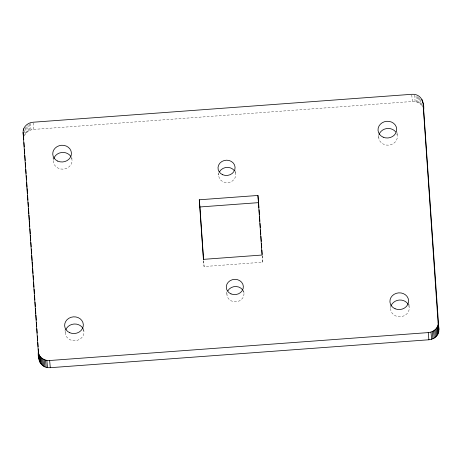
<?xml version="1.0" encoding="UTF-8"?>
<svg xmlns="http://www.w3.org/2000/svg" width="462" height="462" viewBox="0 0 462 462"><rect width="100%" height="100%" fill="white"/><g stroke="black" fill="none" stroke-linecap="round" stroke-linejoin="round"><path stroke-width="0.35" stroke-dasharray="2.31 1.73" d="M24.313 136.013C25.785 132.161 29.73 129.707 33.755 129.406L412.364 101.484C415.962 101.247 419.727 102.645 421.933 105.573L421.737 103.419M203.54 260.793L204.065 266.539L262.722 262.214L262.272 255.752M420.628 99.567L421.084 104.591M419.577 97.979L420.097 103.719M418.468 97.234L418.994 102.974M417.261 96.627L417.787 102.368M415.973 96.165L416.493 101.911M414.558 95.149L415.147 101.605M411.775 95.028L412.364 101.484M397.02 132.536L397.349 136.123M408.928 304.1L409.251 307.692M378.488 135.349L378.684 137.503M390.257 305.48L390.586 309.066M262.133 255.752L262.722 262.214M235.401 170.801L235.724 174.388M243.728 290.662L243.994 293.532M218.399 172.776L218.659 175.647M226.669 291.92L226.929 294.791M71.749 156.693L72.078 160.279M83.709 328.805L83.969 331.676M53.066 157.727L53.39 161.313M65.044 330.186L65.304 333.056M33.172 122.944L33.755 129.406M30.428 123.47L31.018 129.932M29.141 123.972L29.724 130.428M27.928 124.613L28.511 131.075M26.946 126.825L27.402 131.855M25.889 127.01L26.409 132.75M25.035 128.014L25.554 133.755M24.457 130.544L24.85 134.852M203.667 260.793L204.065 266.539M396.881 133.992A9.355 8.362 -5.2 0 1 388.594 145.155A9.355 8.362 -5.2 0 1 378.852 135.32M408.783 305.555A9.361 8.362 -5.2 0 1 400.496 316.724A9.361 8.362 -5.2 0 1 390.754 306.883M71.656 158.137A9.355 8.362 -5.2 0 1 63.121 169.15A9.355 8.362 -5.2 0 1 53.609 159.136M83.501 329.545A9.355 8.362 -5.2 0 1 75.214 340.708A9.355 8.362 -5.2 0 1 65.471 330.873M242.585 289.801A8.553 7.646 -5.2 0 1 237.098 301.64A8.553 7.646 -5.2 0 1 227.079 292.798M235.297 172.436A8.553 7.646 -5.2 0 1 227.72 182.64A8.553 7.646 -5.2 0 1 218.815 173.648"/><path stroke-width="0.69" d="M23.1 132.542C22.702 126.992 27.812 122.488 33.102 122.228L411.711 94.306C420.986 93.607 424.509 102.056 423.689 110.233L438.9 329.458C439.298 335.008 434.188 339.512 428.898 339.772L50.289 367.694C41.014 368.393 37.491 359.944 38.311 351.767L23.1 132.542L23.753 139.72M438.709 331.953L423.036 103.055M38.311 351.767C38.675 357.311 44.375 361.036 49.636 360.516L428.245 332.594C432.686 332.299 437.046 329.239 438.057 324.774M257.935 195.461L262.07 255.036L203.413 259.361L199.278 199.786L257.935 195.461L258.46 201.207M199.278 199.786L199.93 206.964L258.587 202.639M423.423 109.009L423.689 110.233M422.505 100.612L422.701 102.766M422.961 105.636L423.088 107.074M421.973 99.463L422.101 100.901M438.247 322.28L438.9 329.458M437.687 325.987L438.34 333.166M437.15 327.148L437.803 334.326M436.446 328.245L437.098 335.424M435.591 329.25L436.243 336.428M434.598 330.145L435.25 337.324M433.489 330.925L434.141 338.103M432.276 331.572L432.929 338.75M430.982 332.068L431.635 339.247M428.245 332.594L428.898 339.772M49.636 360.516L50.289 367.694M46.853 360.395L47.505 367.573M45.507 360.089L46.16 367.267M23.66 128.834L23.787 130.272M44.213 359.632L44.866 366.811M43.006 359.026L43.659 366.204M41.903 358.281L42.556 365.459M40.916 357.409L41.568 364.587M40.067 356.427L40.72 363.606M39.374 355.359L40.027 362.537M38.843 354.21L39.495 361.388M258.639 203.361L258.939 207.663M259.09 209.817L259.436 214.842M259.534 216.28L259.881 221.304M260.031 223.452L260.331 227.76M260.481 229.914L260.782 234.222M260.932 236.377L261.278 241.401M261.428 243.549L261.729 247.857M261.873 250.011L262.173 254.319M199.93 206.964L203.569 259.361M23.955 142.596L24.249 146.91M24.399 149.064L24.7 153.378M24.85 155.532L25.202 160.568M25.346 162.722L25.647 167.036M25.797 169.19L26.097 173.504M26.247 175.658L26.548 179.972M26.698 182.132L27.044 187.162M27.143 188.6L27.495 193.63M27.645 195.784L27.939 200.098M28.09 202.252L28.39 206.566M28.54 208.726L28.892 213.756M28.991 215.194L29.337 220.224M29.441 221.662L29.787 226.692M29.938 228.852L30.284 233.882M30.388 235.32L30.735 240.35M30.885 242.504L31.185 246.818M31.335 248.978L31.63 253.286M31.78 255.446L32.132 260.476M32.23 261.914L32.583 266.944M32.681 268.382L33.027 273.412M33.177 275.571L33.478 279.88M33.628 282.039L33.974 287.069M34.124 289.224L34.425 293.537M34.575 295.697L34.875 300.005M35.025 302.165L35.32 306.479M35.47 308.633L35.822 313.663M35.921 315.101L36.273 320.131M36.417 322.291L36.717 326.605M36.868 328.759L37.168 333.073M37.364 335.949L37.665 340.257M37.815 342.417L38.115 346.731M38.265 348.885L38.565 353.199M38.664 354.637L38.964 358.945M378.99 134.783A9.355 8.362 -5.2 0 1 386.527 128.58A9.355 8.362 -5.2 0 1 395.807 132.045M391.071 305.821A9.361 8.362 -5.2 0 1 399.341 300.04A9.361 8.362 -5.2 0 1 408.321 304.55M53.765 158.605A9.355 8.362 -5.2 0 1 61.429 152.535A9.355 8.362 -5.2 0 1 70.628 156.173M65.795 329.81A9.355 8.362 -5.2 0 1 74.059 324.024A9.355 8.362 -5.2 0 1 83.039 328.54M227.806 290.893A8.553 7.646 -5.2 0 1 242.585 289.801M219.542 171.748A8.553 7.646 -5.2 0 1 234.321 170.657M383.2 137.202A9.355 8.362 -5.2 0 0 396.696 128.944A9.355 8.362 -5.2 0 0 382.195 122.753A9.355 8.362 -5.2 0 0 383.2 137.202M395.102 308.772A9.361 8.362 -5.2 0 0 408.599 300.514A9.361 8.362 -5.2 0 0 394.098 294.323A9.361 8.362 -5.2 0 0 395.102 308.772M57.744 161.111A9.355 8.362 -5.2 0 0 71.425 153.101A9.355 8.362 -5.2 0 0 57.074 146.645A9.355 8.362 -5.2 0 0 57.744 161.111M69.82 332.756A9.355 8.362 -5.2 0 0 83.316 324.497A9.355 8.362 -5.2 0 0 68.815 318.306A9.355 8.362 -5.2 0 0 69.82 332.756M222.73 174.757A8.553 7.646 -5.2 0 0 235.071 167.209A8.553 7.646 -5.2 0 0 221.818 161.55A8.553 7.646 -5.2 0 0 222.73 174.757M231 293.901A8.553 7.646 -5.2 0 0 243.341 286.353A8.553 7.646 -5.2 0 0 230.082 280.694A8.553 7.646 -5.2 0 0 231 293.901"/></g></svg>
